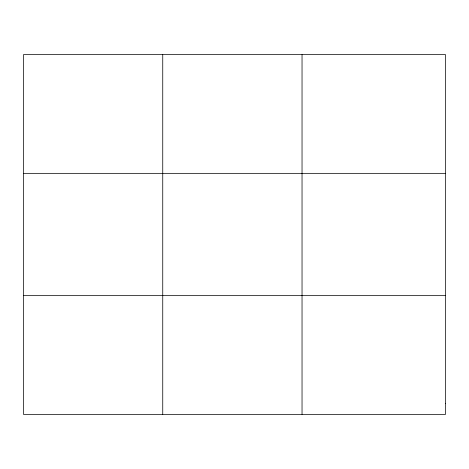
<?xml version="1.0" encoding="UTF-8"?>
<svg xmlns="http://www.w3.org/2000/svg" width="469" height="469" viewBox="0 0 469 469"><rect width="100%" height="100%" fill="white"/><g stroke="black" fill="none" stroke-linecap="round" stroke-linejoin="round"><path stroke-width="0.7" d="M162.743 414.35L162.743 54.65M302.036 414.35L302.036 54.65M23.45 173.348L445.55 173.348M23.45 295.652L445.55 295.652M445.55 403.557L445.55 414.35L23.45 414.35L23.45 54.65L445.55 54.65L445.55 403.557"/></g></svg>
